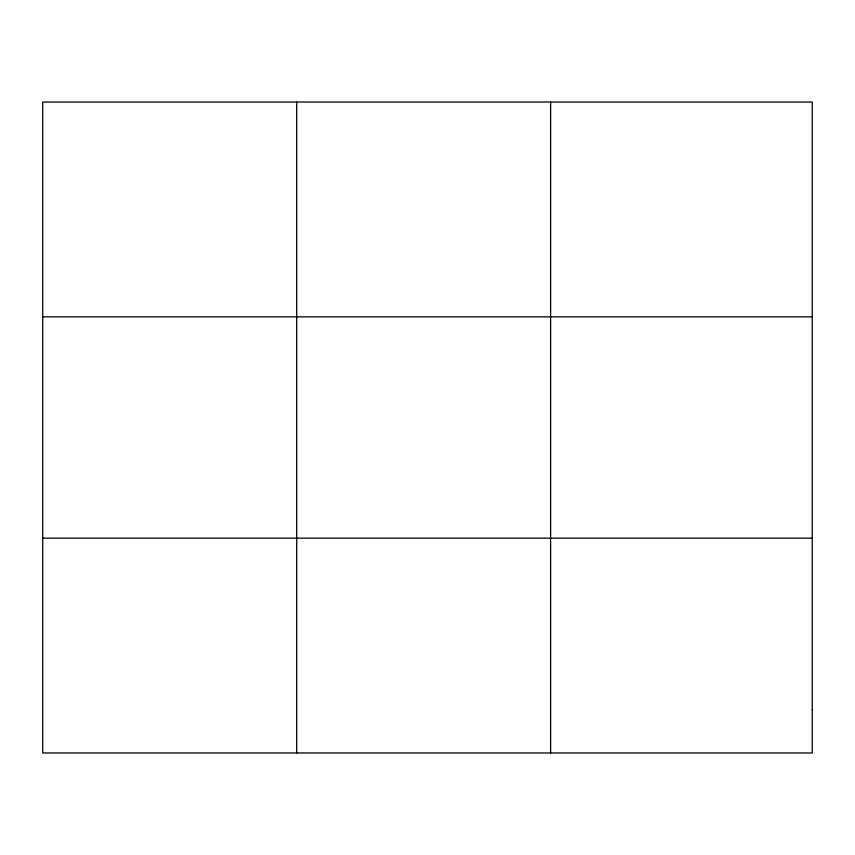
<?xml version="1.0" encoding="UTF-8"?>
<svg xmlns="http://www.w3.org/2000/svg" width="855" height="855" viewBox="0 0 855 855"><rect width="100%" height="100%" fill="white"/><g stroke="black" fill="none" stroke-linecap="round" stroke-linejoin="round"><path stroke-width="1.28" d="M296.685 752.966L296.685 102.034M550.62 752.966L550.62 102.034M42.75 316.842L812.25 316.842M42.75 538.158L812.25 538.158M812.25 710.013L812.25 752.966L42.75 752.966L42.75 102.034L812.25 102.034L812.25 710.013"/></g></svg>
